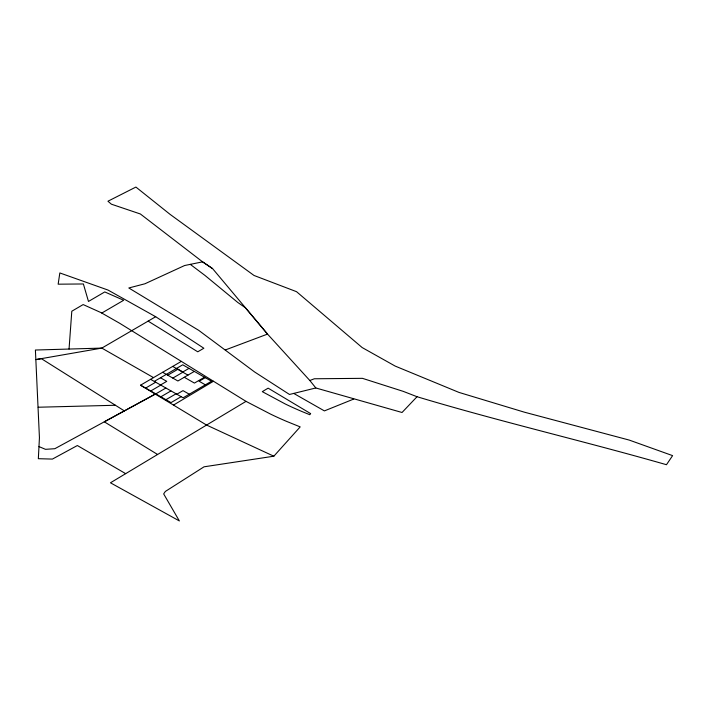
<?xml version="1.0" encoding="UTF-8"?>
<svg xmlns="http://www.w3.org/2000/svg" width="708" height="708" viewBox="0 0 708 708"><rect width="100%" height="100%" fill="white"/><g stroke="black" fill="none" stroke-linecap="round" stroke-linejoin="round"><path stroke-width="1.06" d="M125.652 473.643L77.358 445.527L52.41 459.085L38.338 458.695L39.436 437.73L35.4 350.026L101.819 348.097L155.672 316.724L203.86 348.239L197.753 351.805L148.122 321.122M69.048 349.044L71.8 311.228L83.155 304.573L100.987 312.6L119.652 323.255L246.021 401.365L270.589 414.118A329.282 190.107 0 0 0 286.492 421.349L300.183 426.889L273.837 456.209L204.046 466.811L165.362 491.44L163.663 493.91L179.363 520.938L110.457 482.794L246.021 401.365M212.577 268.606L202.594 261.854L140.37 213.984L111.377 204.187L107.943 201.214L135.909 187.062L170.017 214.32L254.022 275.465L296.537 291.678L362.169 347.566L395.188 366.089L458.961 392.409L524.38 412.18L629.235 440.084L672.6 455.625L666.476 464.714C583.613 440.987 499.582 421.543 417.03 396.719L402.038 412.49L315.839 387.966L289.492 394.462L254.659 372.001L198.789 330.388L128.803 287.979L144.919 283.784L184.638 265.518L202.594 261.854L212.577 268.598L267.527 334.096L309.83 380.506L315.839 387.966M173.478 405.082L213.48 381.24M101.775 313.06L123.688 300.263L104.766 291.935L88.473 301.458L83.385 283.97L58.153 284.182L59.835 272.943L108.014 290.059L155.672 316.724M273.837 456.209L206.444 424.995L140.538 385.187L181.328 361.39M154.344 381.364L182.726 364.797L211.506 381.231L183.124 397.799L150.592 379.32M145.627 388.09L155.68 382.223M167.743 375.187L177.797 369.319M160.601 384.94L166.752 381.346L160.495 377.771M188.992 368.372L182.841 371.957L176.575 368.381M150.707 390.993L160.76 385.125M172.823 378.09L182.876 372.222M155.787 393.896L165.84 388.028M194.311 371.408L177.903 380.993L162.663 372.284M160.866 396.799L170.92 390.931M165.946 399.701L176 393.834M204.479 377.214L194.426 383.081L184.266 377.276M176.858 394.223L183.009 390.63L189.275 394.214M205.249 377.656L199.098 381.249L205.355 384.825M181.08 396.737L171.026 402.604L140.538 385.187M353.708 399.064L324.406 410.897L293.723 393.418M309.83 380.506L314.343 378.771L362.425 378.337L403.233 391.365L417.03 396.719M225.294 349.973L267.527 334.096L245.428 307.785L237.764 302.449L204.913 275.385L190.284 264.367M38.161 407.233L115.422 405.259M38.984 446.598L45.498 449.332L54.835 448.704L155.282 394.091L104.288 421.809L157.53 454.447M153.521 377.621L101.819 348.097L35.86 359.593L41.338 358.637L124.369 410.897M172.717 366.417L187.956 375.125M310.608 413.587L309.812 414.72L303.139 412.021A308.723 178.239 0 0 1 285.289 404.002L262.287 391.648L268.146 388.161L310.608 413.587"/></g></svg>
